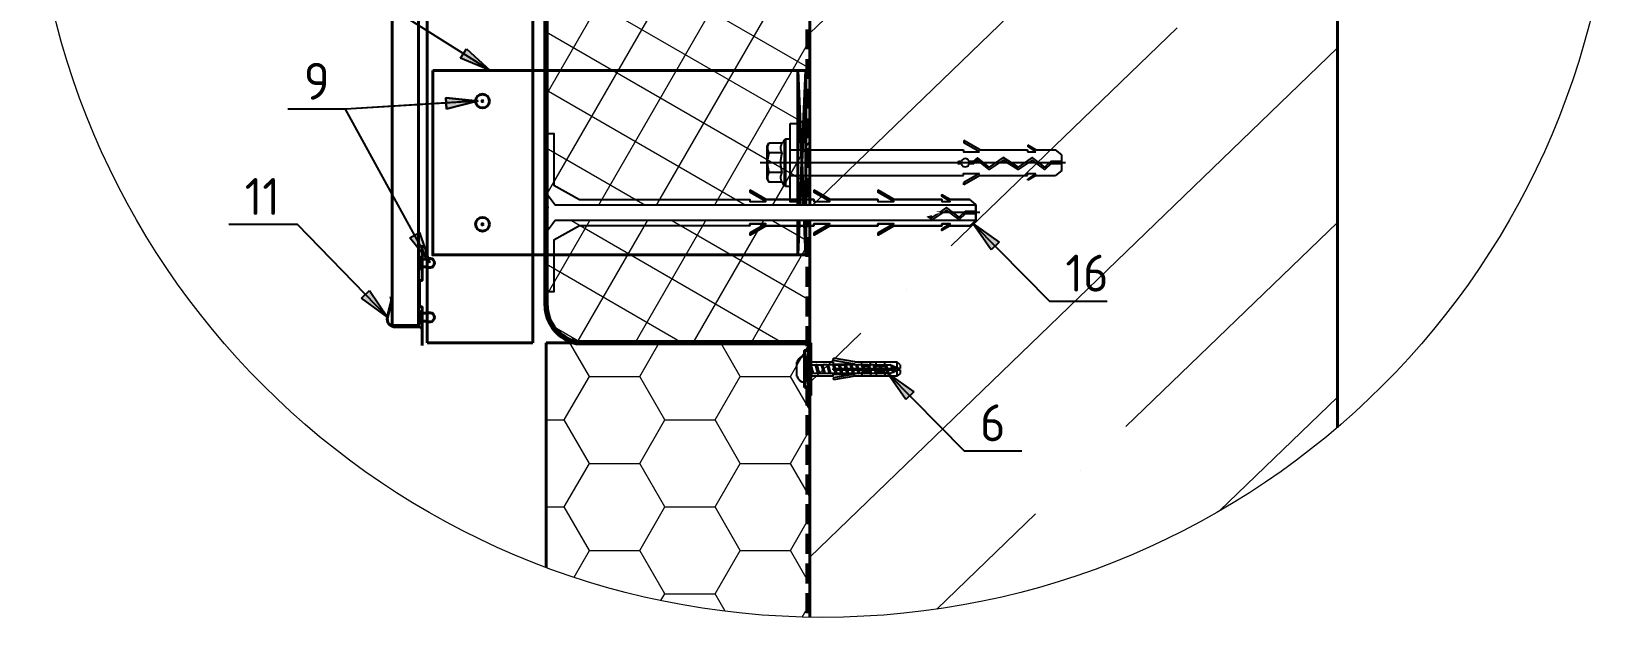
# Model space of a CAD drawing. Header units: millimetres. Extents: x -3689 to 2955806, y -724709 to -635850.
# Drawn here: x 2940953 to 2941553, y -724107 to -723885 of the extents above; entities that cross this region are included whole.
import ezdxf

# ---------------------------------------------------------------- set-up
doc = ezdxf.new("R2010")
doc.units = ezdxf.units.MM
doc.set_wipeout_variables(frame=1)
doc.linetypes.add('DASHED2', pattern=[0.375, 0.25, -0.125])
for name, color, linetype, lineweight in [('_PP_Hatch', 9, 'Continuous', 9), ('_PP_Primary Line Continuous', 3, 'Continuous', 40), ('_Выноска', 7, 'Continuous', 15), ('гидроветрозащита', 10, 'Continuous', 70), ('Гидроизоляция монолита', 30, 'DASHED2', 50), ('Стены сечение', 7, 'Continuous', 40), ('Штрих Мин. Вата', 40, 'Continuous', 15)]:
    doc.layers.add(name, color=color, linetype=linetype, lineweight=lineweight)
doc.layers.add('S-METL', color=14, linetype='Continuous')
doc.styles.add('GOST-2.304_Type-B', font='')
doc.styles.get('GOST-2.304_Type-B').set_extended_font_data('GOST Common')

# ---------------------------------------------------------------- blocks, each defined once
blk = doc.blocks.new('шуруп 4х40')
at = {"color": 0}
for p, q in [((-3.23, -2.91), (-3.23, 2.91)), ((-1.13, 5.33), (0, 5.33)), ((0, -5.33), (0, 5.33)), ((0, 1.92), (0.08, 2)), ((0.79, -1.73), (0, 1.1)), ((1.1, -2), (0.08, 2)), ((0.08, 2), (0.39, 1.73)), ((1.36, -1.73), (0.39, 1.73)), ((2.26, 1.73), (0.39, 1.73)), ((2.26, 1.73), (2.52, 2)), ((3.23, -1.73), (2.26, 1.73)), ((3.54, -2), (2.52, 2)), ((2.52, 2), (2.83, 1.73)), ((3.8, -1.73), (2.83, 1.73)), ((2.83, 1.73), (4.66, 1.73)), ((4.66, 1.73), (4.92, 2)), ((5.63, -1.73), (4.66, 1.73)), ((5.94, -2), (4.92, 2)), ((4.92, 2), (5.23, 1.73)), ((6.2, -1.73), (5.23, 1.73)), ((5.23, 1.73), (7.09, 1.73)), ((7.09, 1.73), (7.35, 2)), ((8.06, -1.73), (7.09, 1.73)), ((8.37, -2), (7.35, 2)), ((7.35, 2), (7.66, 1.73)), ((8.63, -1.73), (7.66, 1.73)), ((9.53, 1.73), (7.66, 1.73)), ((9.53, 1.73), (9.78, 2)), ((10.5, -1.73), (9.53, 1.73)), ((10.81, -2), (9.78, 2)), ((9.78, 2), (10.09, 1.73)), ((11.06, -1.73), (10.09, 1.73)), ((11.96, 1.73), (10.09, 1.73)), ((11.96, 1.73), (12.22, 2)), ((12.93, -1.73), (11.96, 1.73)), ((13.24, -2), (12.22, 2)), ((12.22, 2), (12.53, 1.73)), ((13.5, -1.73), (12.53, 1.73)), ((12.53, 1.73), (14.36, 1.73)), ((14.36, 1.73), (14.62, 2)), ((15.33, -1.73), (14.36, 1.73)), ((15.64, -2), (14.62, 2)), ((14.62, 2), (14.93, 1.73)), ((15.9, -1.73), (14.93, 1.73)), ((14.93, 1.73), (16.79, 1.73)), ((16.79, 1.73), (17.05, 2)), ((17.77, -1.73), (16.79, 1.73)), ((18.08, -2), (17.05, 2)), ((17.05, 2), (17.36, 1.73)), ((18.33, -1.73), (17.36, 1.73)), ((19.19, 1.73), (17.36, 1.73)), ((19.19, 1.73), (19.45, 2)), ((20.17, -1.73), (19.19, 1.73)), ((20.48, -2), (19.45, 2)), ((19.45, 2), (19.76, 1.73)), ((20.73, -1.73), (19.76, 1.73)), ((21.63, 1.73), (19.76, 1.73)), ((21.63, 1.73), (21.89, 2)), ((22.6, -1.73), (21.63, 1.73)), ((22.91, -2), (21.89, 2)), ((21.89, 2), (22.2, 1.73)), ((23.17, -1.73), (22.2, 1.73)), ((24.03, 1.73), (22.2, 1.73)), ((24.03, 1.73), (24.29, 2)), ((25, -1.73), (24.03, 1.73)), ((25.31, -2), (24.29, 2)), ((24.29, 2), (24.6, 1.73)), ((25.57, -1.73), (24.6, 1.73)), ((26.46, 1.73), (24.6, 1.73)), ((26.46, 1.73), (26.72, 2)), ((27.43, -1.73), (26.46, 1.73)), ((27.74, -2), (26.72, 2)), ((26.72, 2), (27.03, 1.73)), ((28, -1.73), (27.03, 1.73)), ((28.86, 1.73), (27.03, 1.73)), ((28.86, 1.73), (29.12, 2)), ((29.83, -1.73), (28.86, 1.73)), ((30.14, -2), (29.12, 2)), ((29.12, 2), (29.43, 1.73)), ((30.4, -1.73), (29.43, 1.73)), ((29.43, 1.73), (31.26, 1.73)), ((31.26, 1.73), (31.52, 2)), ((32.23, -1.73), (31.26, 1.73)), ((32.54, -2), (31.52, 2)), ((31.52, 2), (31.83, 1.73)), ((32.8, -1.73), (31.83, 1.73)), ((31.83, 1.73), (33.76, 1.73)), ((33.76, 1.73), (34.02, 2)), ((34.73, -1.73), (33.76, 1.73)), ((35.04, -2), (34.02, 2)), ((34.02, 2), (34.33, 1.73)), ((35.3, -1.73), (34.33, 1.73)), ((34.33, 1.73), (35.67, 1.73)), ((36.25, 1.5), (35.67, 1.73)), ((36.52, 1.68), (36.25, 1.5)), ((36.95, -1.22), (36.25, 1.5)), ((37.25, -1.39), (36.52, 1.68)), ((36.91, 1.24), (36.52, 1.68)), ((37.44, -1.02), (36.91, 1.24)), ((40, 0), (36.91, 1.24)), ((37.44, -1.02), (40, 0)), ((-1.13, -5.33), (0, -5.33)), ((0, -1.73), (0.79, -1.73)), ((0.79, -1.73), (1.1, -2)), ((1.36, -1.73), (1.1, -2)), ((1.36, -1.73), (3.23, -1.73)), ((3.23, -1.73), (3.54, -2)), ((3.8, -1.73), (3.54, -2)), ((3.8, -1.73), (5.63, -1.73)), ((5.63, -1.73), (5.94, -2)), ((6.2, -1.73), (5.94, -2)), ((6.2, -1.73), (8.06, -1.73)), ((8.06, -1.73), (8.37, -2)), ((8.63, -1.73), (8.37, -2)), ((8.63, -1.73), (10.5, -1.73)), ((10.5, -1.73), (10.81, -2)), ((11.06, -1.73), (10.81, -2)), ((11.06, -1.73), (12.93, -1.73)), ((12.93, -1.73), (13.24, -2)), ((13.5, -1.73), (13.24, -2)), ((13.5, -1.73), (15.33, -1.73)), ((15.33, -1.73), (15.64, -2)), ((15.9, -1.73), (15.64, -2)), ((15.9, -1.73), (17.77, -1.73)), ((17.77, -1.73), (18.08, -2)), ((18.33, -1.73), (18.08, -2)), ((18.33, -1.73), (20.17, -1.73)), ((20.17, -1.73), (20.48, -2)), ((20.73, -1.73), (20.48, -2)), ((20.73, -1.73), (22.6, -1.73)), ((22.6, -1.73), (22.91, -2)), ((23.17, -1.73), (22.91, -2)), ((23.17, -1.73), (25, -1.73)), ((25, -1.73), (25.31, -2)), ((25.57, -1.73), (25.31, -2)), ((25.57, -1.73), (27.43, -1.73)), ((27.43, -1.73), (27.74, -2)), ((28, -1.73), (27.74, -2)), ((28, -1.73), (29.83, -1.73)), ((29.83, -1.73), (30.14, -2)), ((30.4, -1.73), (30.14, -2)), ((30.4, -1.73), (32.23, -1.73)), ((32.23, -1.73), (32.54, -2)), ((32.8, -1.73), (32.54, -2)), ((32.8, -1.73), (34.73, -1.73)), ((34.73, -1.73), (35.04, -2)), ((35.3, -1.73), (35.04, -2)), ((35.3, -1.73), (35.67, -1.73)), ((35.67, -1.73), (36.95, -1.22)), ((36.95, -1.22), (37.25, -1.39)), ((37.25, -1.39), (37.44, -1.02))]:
    blk.add_line(p, q, dxfattribs=at)
for centre, start, end in [((1.84, 0.64), 122.32345, 155.86419), ((1.84, -0.64), 204.13581, 237.67655)]:
    blk.add_arc(centre, 5.56, start, end, dxfattribs=at)
blk = doc.blocks.new('дюбель 6х40')
for p, q in [((0, 3), (12, 3)), ((0, -3), (0, 3)), ((11.98, 3.63), (12.13, 4.52)), ((21, 2.11), (11.98, 3.63)), ((12, 3), (12, 2.1)), ((12, 2.1), (21, 2.1)), ((12, 0.3), (40, 0.3)), ((12, -0.3), (12, 0.3)), ((21, 3), (12.13, 4.52)), ((21, 3), (38.61, 3)), ((24.01, 1.2), (24.01, 3)), ((24.01, 1.2), (27.61, 1.2)), ((27.61, 1.2), (27.61, 3)), ((30.01, 1.2), (30.01, 3)), ((30.01, 1.2), (33.61, 1.2)), ((33.61, 1.2), (33.61, 3)), ((38.61, 3), (38.61, 0.3)), ((40, 1.8), (38.61, 3)), ((40, 1.8), (40, 0.3)), ((12, -3), (0, -3)), ((21, -2.11), (11.98, -3.63)), ((11.98, -3.63), (12.13, -4.52)), ((12, -0.3), (40, -0.3)), ((12, -2.1), (21, -2.1)), ((12, -3), (12, -2.1)), ((21, -3), (12.13, -4.52)), ((38.61, -3), (21, -3)), ((24.01, -1.2), (27.61, -1.2)), ((24.01, -1.2), (24.01, -3)), ((27.61, -1.2), (27.61, -3)), ((30.01, -1.2), (33.61, -1.2)), ((30.01, -1.2), (30.01, -3)), ((33.61, -1.2), (33.61, -3)), ((38.61, -0.3), (38.61, -3)), ((40, -1.8), (38.61, -3)), ((40, -0.3), (40, -1.8))]:
    blk.add_line(p, q)
blk = doc.blocks.new('*U410')
for name in ['шуруп 4х40', 'дюбель 6х40']:
    blk.add_blockref(name, (0, 0))

msp = doc.modelspace()

# ---------------------------------------------------------------- hatches: boundary and pattern name
for points in [[(2941127.22, -723899.67), (2941115.94, -723895.06), (2941118.19, -723891.48)], [(2941122.53, -723911.36), (2941110.71, -723914.32), (2941110.41, -723910.1)], [(2941122.63, -723911.23), (2941110.82, -723914.23), (2941110.51, -723910.01)], [(2941310.23, -723957.75), (2941320.17, -723964.8), (2941317.16, -723967.77)], [(2941104.31, -723972.7), (2941096.69, -723963.2), (2941100.4, -723961.16)], [(2941088.27, -723993.22), (2941078.39, -723986.09), (2941081.43, -723983.14)], [(2941277.85, -724014.5), (2941287.79, -724021.55), (2941284.78, -724024.52)]]:
    msp.add_hatch(color=256).paths.add_polyline_path(points, flags=0)

# ---------------------------------------------------------------- linework, layer by layer
for p, q in [((2941127.22, -723899.67), (2941081.06, -723870.59)), ((2941115.94, -723895.06), (2941118.19, -723891.48)), ((2941118.19, -723891.48), (2941127.22, -723899.67)), ((2941127.22, -723899.67), (2941115.94, -723895.06)), ((2941122.63, -723911.23), (2941072.35, -723914.41)), ((2941122.53, -723911.36), (2941072.35, -723914.41)), ((2941110.71, -723914.32), (2941110.41, -723910.1)), ((2941110.41, -723910.1), (2941122.53, -723911.36)), ((2941110.82, -723914.23), (2941110.51, -723910.01)), ((2941110.51, -723910.01), (2941122.63, -723911.23)), ((2941122.53, -723911.36), (2941110.71, -723914.32)), ((2941122.63, -723911.23), (2941110.82, -723914.23)), ((2941072.35, -723914.41), (2941050.55, -723914.41)), ((2941104.31, -723972.7), (2941072.35, -723914.41)), ((2941054.14, -723958.1), (2941028.14, -723958.1)), ((2941088.27, -723993.22), (2941054.14, -723958.1)), ((2941310.23, -723957.75), (2941339.28, -723987.16)), ((2941310.23, -723957.75), (2941320.17, -723964.8)), ((2941317.16, -723967.77), (2941310.23, -723957.75)), ((2941096.69, -723963.2), (2941100.4, -723961.16)), ((2941104.31, -723972.7), (2941096.69, -723963.2)), ((2941100.4, -723961.16), (2941104.31, -723972.7)), ((2941320.17, -723964.8), (2941317.16, -723967.77)), ((2941078.39, -723986.09), (2941081.43, -723983.14)), ((2941081.43, -723983.14), (2941088.27, -723993.22)), ((2941088.27, -723993.22), (2941078.39, -723986.09)), ((2941339.28, -723987.16), (2941361.08, -723987.16)), ((2941277.85, -724014.5), (2941306.91, -724043.91)), ((2941277.85, -724014.5), (2941287.79, -724021.55)), ((2941284.78, -724024.52), (2941277.85, -724014.5)), ((2941287.79, -724021.55), (2941284.78, -724024.52)), ((2941306.91, -724043.91), (2941328.71, -724043.91))]:
    msp.add_line(p, q)
at = {"color": 9, "ltscale": 5}
for p, q in [((2941232.21, -723928.42), (2941232.9, -723927.23)), ((2941232.21, -723940.92), (2941232.21, -723928.42)), ((2941237.97, -723927.23), (2941232.9, -723927.23)), ((2941238.65, -723925.95), (2941237.97, -723927.23)), ((2941238.65, -723925.95), (2941238.65, -723943.39)), ((2941237.97, -723930.95), (2941232.9, -723930.95)), ((2941232.21, -723940.92), (2941232.9, -723942.1)), ((2941237.97, -723938.39), (2941232.9, -723938.39)), ((2941237.97, -723942.1), (2941232.9, -723942.1)), ((2941238.65, -723943.39), (2941237.97, -723942.1))]:
    msp.add_line(p, q, dxfattribs=at)
at = {"color": 9}
for p, q in [((2941239.15, -723925.95), (2941238.65, -723925.95)), ((2941239.15, -723943.39), (2941238.65, -723943.39))]:
    msp.add_line(p, q, dxfattribs=at)
at = {"color": 9, "ltscale": 3}
msp.add_line((2941239.15, -723925.95), (2941239.15, -723943.39), dxfattribs=at)
at = {"color": 9, "ltscale": 7}
for p, q in [((2941240.91, -723929.76), (2941306.65, -723929.76)), ((2941312.92, -723929.76), (2941306.81, -723926.22)), ((2941306.81, -723926.22), (2941306.81, -723927.14)), ((2941312.71, -723930.54), (2941306.81, -723927.13)), ((2941312.92, -723929.76), (2941330.91, -723929.76)), ((2941312.92, -723929.76), (2941330.91, -723929.76)), ((2941330.91, -723929.76), (2941330.91, -723930.54)), ((2941334.04, -723929.76), (2941330.99, -723927.99)), ((2941330.99, -723927.99), (2941330.99, -723928.45)), ((2941334.04, -723930.54), (2941330.99, -723928.44)), ((2941334.04, -723929.76), (2941341.52, -723929.76)), ((2941343.88, -723931.72), (2941341.52, -723929.76)), ((2941310.32, -723935.14), (2941309.36, -723935.14)), ((2941330.91, -723930.54), (2941334.04, -723930.54)), ((2941343.49, -723935.14), (2941343.49, -723934.21)), ((2941343.88, -723937.62), (2941343.88, -723931.72)), ((2941240.91, -723939.58), (2941306.65, -723939.58)), ((2941312.71, -723938.8), (2941306.81, -723942.21)), ((2941312.92, -723939.58), (2941306.81, -723943.11)), ((2941312.92, -723939.58), (2941330.91, -723939.58)), ((2941330.91, -723939.58), (2941330.91, -723938.8)), ((2941330.91, -723938.8), (2941334.04, -723938.8)), ((2941334.04, -723938.8), (2941330.99, -723940.89)), ((2941334.04, -723939.58), (2941330.99, -723941.35)), ((2941330.99, -723941.35), (2941330.99, -723940.89)), ((2941334.04, -723939.58), (2941341.52, -723939.58)), ((2941343.88, -723937.62), (2941341.52, -723939.58)), ((2941306.81, -723943.11), (2941306.81, -723942.2))]:
    msp.add_line(p, q, dxfattribs=at)
at = {"color": 9, "ltscale": 10}
msp.add_line((2941345.31, -723934.67), (2941229.52, -723934.67), dxfattribs=at)
at = {"color": 1}
for p, q in [((2941312.81, -723953.62), (2941261.38, -723953.62)), ((2941310.99, -723954.09), (2941310.99, -723953.16)), ((2941311.38, -723956.57), (2941311.38, -723950.67)), ((2941261.38, -723958.62), (2941274.15, -723958.62)), ((2941280.21, -723957.83), (2941274.31, -723961.24)), ((2941280.42, -723958.62), (2941274.31, -723962.15)), ((2941277.82, -723954.09), (2941276.86, -723954.09)), ((2941280.42, -723958.62), (2941298.41, -723958.62)), ((2941298.41, -723958.62), (2941298.41, -723957.83)), ((2941298.41, -723957.83), (2941301.54, -723957.83)), ((2941301.54, -723957.83), (2941298.49, -723959.93)), ((2941301.54, -723958.62), (2941298.49, -723960.38)), ((2941298.49, -723960.38), (2941298.49, -723959.93)), ((2941301.54, -723958.62), (2941309.02, -723958.62)), ((2941311.38, -723956.66), (2941309.02, -723958.62)), ((2941274.31, -723962.15), (2941274.31, -723961.23))]:
    msp.add_line(p, q, dxfattribs=at)
at = {"color": 9, "ltscale": 5}
msp.add_lwpolyline([(2941240.91, -723919.81), (2941243.88, -723919.81), (2941243.88, -723949.53), (2941240.91, -723949.53)], close=True, dxfattribs=at)
at = {"color": 9, "ltscale": 7}
msp.add_lwpolyline([(2941239.15, -723943.58), (2941240.91, -723943.58), (2941240.91, -723925.75), (2941239.15, -723925.75)], close=True, dxfattribs=at)
for points in [[(2941306.65, -723929.76), (2941306.65, -723930.54), (2941312.71, -723930.54)], [(2941305.84, -723934.2), (2941305.01, -723934.2)], [(2941305.84, -723935.14), (2941305.01, -723935.14)], [(2941343.49, -723934.21), (2941339.81, -723934.21), (2941337.47, -723936.37), (2941332.74, -723932.74), (2941327.4, -723936.37), (2941321.7, -723932.74), (2941316.35, -723936.37), (2941311.94, -723932.82), (2941310.32, -723934.2), (2941308.83, -723934.2)], [(2941343.49, -723935.14), (2941339.81, -723935.14), (2941337.47, -723937.29), (2941332.74, -723933.67), (2941327.4, -723937.29), (2941321.7, -723933.67), (2941316.35, -723937.29), (2941311.94, -723933.75), (2941310.32, -723935.14), (2941308.83, -723935.14)], [(2941306.65, -723939.58), (2941306.65, -723938.8), (2941312.71, -723938.8)]]:
    msp.add_lwpolyline(points, dxfattribs=at)
at = {"color": 1}
for points in [[(2941261.38, -723948.62), (2941274.15, -723948.62), (2941274.15, -723949.4), (2941280.21, -723949.4), (2941274.31, -723945.99)], [(2941273.34, -723953.15), (2941272.51, -723953.15)], [(2941310.99, -723953.16), (2941307.31, -723953.16), (2941304.97, -723955.32), (2941300.24, -723951.69), (2941294.9, -723955.32), (2941289.2, -723951.69), (2941283.85, -723955.32), (2941279.44, -723951.77), (2941277.82, -723953.15), (2941276.33, -723953.15)], [(2941310.99, -723954.09), (2941307.31, -723954.09), (2941304.97, -723956.24), (2941300.24, -723952.62), (2941294.9, -723956.24), (2941289.2, -723952.62), (2941283.85, -723956.24), (2941279.44, -723952.7), (2941277.82, -723954.09), (2941276.33, -723954.09)], [(2941273.34, -723954.09), (2941272.51, -723954.09)], [(2941274.15, -723958.62), (2941274.15, -723957.83), (2941280.21, -723957.83)]]:
    msp.add_lwpolyline(points, dxfattribs=at)
at = {"color": 9, "ltscale": 7}
for centre, radius, start, end in [((2941305.01, -723934.67), 0.471, 90, 270), ((2941307.33, -723934.67), 1.57, 17.4576, 162.5424), ((2941307.33, -723934.67), 1.57, 197.4576, 342.5424)]:
    msp.add_arc(centre, radius, start, end, dxfattribs=at)
at = {"color": 1}
for centre, radius, start, end in [((2941272.51, -723953.62), 0.471, 90, 270), ((2941274.83, -723953.62), 1.57, 17.4576, 162.5424), ((2941274.83, -723953.62), 1.57, 197.4576, 342.5424)]:
    msp.add_arc(centre, radius, start, end, dxfattribs=at)
at = {"color": 9, "ltscale": 5}
for points in [[(2941232.9, -723927.23), (2941231.83, -723929.09), (2941232.9, -723930.95)], [(2941237.97, -723930.95), (2941236.89, -723929.09), (2941237.97, -723927.23)], [(2941232.9, -723930.95), (2941231.83, -723934.67), (2941232.9, -723938.39)], [(2941237.97, -723938.39), (2941236.89, -723934.67), (2941237.97, -723930.95)], [(2941232.9, -723938.39), (2941231.83, -723940.25), (2941232.9, -723942.1)], [(2941237.97, -723942.1), (2941236.89, -723940.25), (2941237.97, -723938.39)]]:
    msp.add_rational_spline(points, [1.31624349047, 1.51986706708, 1.31624349047], degree=2, dxfattribs=at)
at = {"layer": '_PP_Hatch', "ltscale": 10}
msp.add_line((2941248.38, -723738.93), (2941248.38, -724107.02), dxfattribs=at)
at = {"layer": '_PP_Hatch', "linetype": 'Continuous', "ltscale": 10}
for p, q in [((2941248.38, -723951.83), (2941448.38, -723758.69)), ((2941248.38, -723885.62), (2941321.5, -723815.01)), ((2941302.02, -723966.24), (2941387.67, -723883.53)), ((2941248.38, -724084.24), (2941448.38, -723891.11)), ((2941248.38, -723968.93), (2941248.38, -723918.93)), ((2941368.18, -724034.75), (2941448.38, -723957.31)), ((2941284.89, -723982.78), (2941284.89, -723982.78)), ((2941248.38, -724018.04), (2941267.76, -723999.32)), ((2941403.65, -724066.72), (2941448.38, -724023.52)), ((2941351.06, -724051.3), (2941351.06, -724051.3)), ((2941296.54, -724103.94), (2941333.93, -724067.84))]:
    msp.add_line(p, q, dxfattribs=at)
at = {"layer": '_PP_Primary Line Continuous', "color": 217, "true_color": 0x93278f}
for p, q in [((2941103.38, -724002.93), (2941103.38, -723689.93)), ((2941143.38, -723689.93), (2941143.38, -724002.93)), ((2941143.38, -724002.93), (2941103.38, -724002.93))]:
    msp.add_line(p, q, dxfattribs=at)
at = {"layer": '_PP_Primary Line Continuous'}
for p, q in [((2941090.09, -723696.42), (2941090.09, -723996.42)), ((2941100.09, -723996.42), (2941100.09, -723696.42)), ((2941090.09, -723996.42), (2941100.09, -723996.42)), ((2941248.38, -724002.93), (2941148.38, -724002.93))]:
    msp.add_line(p, q, dxfattribs=at)
at = {"layer": '_PP_Primary Line Continuous', "ltscale": 10}
for p, q in [((2941148.38, -723738.93), (2941148.38, -723988.93)), ((2941248.38, -723738.93), (2941248.38, -724107.02)), ((2941248.38, -724002.93), (2941248.38, -723738.93)), ((2941448.38, -724035.05), (2941448.38, -723738.93)), ((2941148.38, -724088.08), (2941148.38, -724002.93)), ((2941148.38, -724002.93), (2941248.38, -724002.93)), ((2941160.32, -724002.93), (2941248.38, -724002.93)), ((2941248.38, -724002.93), (2941248.38, -724107.02))]:
    msp.add_line(p, q, dxfattribs=at)
at = {"layer": '_PP_Primary Line Continuous', "color": 159, "true_color": 0x22346e}
msp.add_lwpolyline([(2941105.43, -723899.67), (2941246.88, -723899.67), (2941246.88, -723969.67), (2941105.43, -723969.67)], close=True, dxfattribs=at)
msp.add_lwpolyline([(2941246.88, -723969.67), (2941243.88, -723969.67), (2941243.88, -723899.67), (2941246.88, -723899.67), (2941243.88, -723969.67), (2941246.88, -723969.67), (2941243.88, -723899.67)], dxfattribs=at)
at = {"layer": '_PP_Primary Line Continuous', "color": 6}
msp.add_lwpolyline([(2941101.38, -723965.93), (2941101.38, -723979.34), (2941100.38, -723979.34), (2941100.38, -723989.34), (2941101.38, -723989.34), (2941101.38, -724003.93)], dxfattribs=at)
at = {"layer": '_PP_Primary Line Continuous', "color": 116, "true_color": 0x136734}
for points in [[(2941101.12, -723970.2), (2941101.38, -723970.2), (2941101.38, -723971.2), (2941103.38, -723971.2, -1.795088), (2941103.38, -723974.2), (2941101.38, -723974.2), (2941101.38, -723975.2), (2941101.12, -723975.2, -0.29532)], [(2941101.12, -723990.79), (2941101.38, -723990.79), (2941101.38, -723991.79), (2941103.38, -723991.79, -1.795088), (2941103.38, -723994.79), (2941101.38, -723994.79), (2941101.38, -723995.79), (2941101.12, -723995.79, -0.29532)]]:
    msp.add_lwpolyline(points, format="xyb", close=True, dxfattribs=at)
at = {"layer": '_PP_Primary Line Continuous', "color": 6}
msp.add_lwpolyline([(2941101.38, -724003.93), (2941101.38, -723997.93, 0.414214), (2941100.38, -723996.93), (2941091.19, -723996.93, -0.485847), (2941088.27, -723993.22), (2941089.76, -723987.09, 0.144281), (2941089.71, -723985.96), (2941089.5, -723985.37)], format="xyb", dxfattribs=at)
at = {"layer": '_PP_Primary Line Continuous', "color": 116, "true_color": 0x136734}
for points in [[(2941246.38, -724019.93), (2941248.38, -724019.93), (2941248.38, -724005.93), (2941246.38, -724005.93), (2941246.38, -724019.93)], [(2941246.38, -724005.93), (2941248.38, -724019.93), (2941248.38, -724005.93), (2941246.38, -724019.93)]]:
    msp.add_lwpolyline(points, dxfattribs=at)
at = {"layer": '_PP_Primary Line Continuous', "color": 7}
for centre, radius in [((2941124.29, -723911.31), 2.61), ((2941124.29, -723911.31), 0.21), ((2941124.29, -723958.03), 2.61), ((2941124.29, -723958.03), 0.21)]:
    msp.add_circle(centre, radius, dxfattribs=at)
at = {"layer": '_PP_Primary Line Continuous', "ltscale": 10}
msp.add_arc((2941163.02, -723988.53), 14.65, 181.55349, 259.36913, dxfattribs=at)
at = {"layer": '_Выноска'}
msp.add_circle((2941253.38, -723807.06), 300, dxfattribs=at)
at = {"layer": 'гидроветрозащита'}
for p, q in [((2941148.38, -723988.93), (2941148.38, -723698.93)), ((2941148.38, -723988.93), (2941148.38, -723698.93)), ((2941248.38, -724002.93), (2941160.32, -724002.93)), ((2941248.38, -724002.93), (2941160.32, -724002.93)), ((2941248.38, -724022.93), (2941248.38, -724002.93)), ((2941248.38, -724022.93), (2941248.38, -724002.93))]:
    msp.add_line(p, q, dxfattribs=at)
msp.add_arc((2941163.02, -723988.53), 14.65, 181.55349, 259.36913, dxfattribs=at)
msp.add_arc((2941163.02, -723988.53), 14.65, 181.55349, 259.36913, dxfattribs=at)
at = {"layer": 'Гидроизоляция монолита', "ltscale": 30}
msp.add_line((2941247.38, -723737.93), (2941247.38, -724107), dxfattribs=at)
at = {"layer": 'Стены сечение', "ltscale": 100}
msp.add_line((2941148.38, -724088.08), (2941148.38, -724028.53), dxfattribs=at)
at = {"layer": 'Штрих Мин. Вата', "linetype": 'Continuous'}
for p, q in [((2941148.38, -723909.05), (2941246.6, -723738.93)), ((2941148.38, -723947.15), (2941248.38, -723773.95)), ((2941148.38, -723985.25), (2941248.38, -723812.05)), ((2941248.38, -723898.97), (2941148.38, -723841.23)), ((2941160.18, -724002.9), (2941248.38, -723850.15)), ((2941248.38, -723920.96), (2941148.38, -723863.23)), ((2941248.38, -723942.96), (2941148.38, -723885.23)), ((2941182.17, -724002.93), (2941248.38, -723888.25)), ((2941248.38, -723964.96), (2941148.38, -723907.22)), ((2941248.38, -723986.96), (2941148.38, -723929.22)), ((2941204.16, -724002.93), (2941248.38, -723926.35)), ((2941237.94, -724002.93), (2941148.38, -723951.22)), ((2941226.16, -724002.93), (2941248.38, -723964.45)), ((2941199.84, -724002.93), (2941148.38, -723973.21)), ((2941161.74, -724002.93), (2941150.8, -723996.61)), ((2941164.84, -724015.71), (2941157.46, -724002.93)), ((2941183.89, -724015.71), (2941191.27, -724002.93)), ((2941221.99, -724015.71), (2941214.61, -724002.93)), ((2941241.04, -724015.71), (2941248.38, -724003)), ((2941248.16, -724002.93), (2941248.38, -724002.55)), ((2941155.32, -724032.21), (2941164.84, -724015.71)), ((2941164.84, -724015.71), (2941183.89, -724015.71)), ((2941193.41, -724032.21), (2941183.89, -724015.71)), ((2941212.47, -724032.21), (2941221.99, -724015.71)), ((2941221.99, -724015.71), (2941241.04, -724015.71)), ((2941248.38, -724028.42), (2941241.04, -724015.71)), ((2941148.38, -724032.21), (2941155.32, -724032.21)), ((2941164.84, -724048.71), (2941155.31, -724032.21)), ((2941183.89, -724048.71), (2941193.42, -724032.21)), ((2941193.42, -724032.21), (2941212.47, -724032.21)), ((2941221.99, -724048.71), (2941212.46, -724032.21)), ((2941241.04, -724048.71), (2941248.38, -724036)), ((2941155.32, -724065.21), (2941164.84, -724048.71)), ((2941164.84, -724048.71), (2941183.89, -724048.71)), ((2941193.41, -724065.21), (2941183.89, -724048.71)), ((2941212.47, -724065.21), (2941221.99, -724048.71)), ((2941221.99, -724048.71), (2941241.04, -724048.71)), ((2941248.38, -724061.42), (2941241.04, -724048.71)), ((2941148.38, -724065.21), (2941155.32, -724065.21)), ((2941164.84, -724081.71), (2941155.31, -724065.21)), ((2941183.89, -724081.71), (2941193.42, -724065.21)), ((2941193.42, -724065.21), (2941212.47, -724065.21)), ((2941221.99, -724081.71), (2941212.46, -724065.21)), ((2941241.04, -724081.71), (2941248.38, -724069)), ((2941159, -724091.82), (2941164.84, -724081.71)), ((2941164.84, -724081.71), (2941183.89, -724081.71)), ((2941193.41, -724098.2), (2941183.89, -724081.71)), ((2941212.47, -724098.2), (2941221.99, -724081.71)), ((2941221.99, -724081.71), (2941241.04, -724081.71)), ((2941248.38, -724094.42), (2941241.04, -724081.71)), ((2941191.97, -724100.71), (2941193.42, -724098.2)), ((2941193.42, -724098.2), (2941212.47, -724098.2)), ((2941216.25, -724104.75), (2941212.46, -724098.2)), ((2941245.51, -724106.96), (2941248.38, -724101.99))]:
    msp.add_line(p, q, dxfattribs=at)

# ---------------------------------------------------------------- block references
at = {"layer": 'S-METL', "xscale": 0.906249999999818, "yscale": 0.906249999999818, "zscale": 0.906249999999818}
msp.add_blockref('*U410', (2941246.38, -724012.93), dxfattribs=at)

# ---------------------------------------------------------------- texts
at = {"style": 'GOST-2.304_Type-B'}
for s, p in [('9', (2941056.55, -723910.81)), ('11', (2941034.14, -723954.5)), ('16', (2941345.28, -723983.56)), ('6', (2941312.91, -724040.31))]:
    msp.add_text(s, height=14, dxfattribs=at).set_placement(p)

# ---------------------------------------------------------------- next in the draw order: wipeouts: each hides what was drawn before it
at = {"color": 251, "lineweight": 0}
msp.add_wipeout([(2941149.51, -723959.32), (2941149.51, -723947.92), (2941149.51, -723947.92), (2941149.51, -723947.92), (2941151.74, -723950.82), (2941151.74, -723950.82), (2941288.14, -723950.82), (2941297.84, -723953.62), (2941288.14, -723956.42), (2941151.74, -723956.42)], dxfattribs=at)

# ---------------------------------------------------------------- next in the draw order: linework, layer by layer
at = {"color": 1}
for p, q in [((2941231.69, -723957.83), (2941225.79, -723961.24)), ((2941231.9, -723958.62), (2941225.79, -723962.15)), ((2941225.79, -723962.15), (2941225.79, -723961.23))]:
    msp.add_line(p, q, dxfattribs=at)
at = {"color": 9, "ltscale": 7}
for p, q in [((2941231.9, -723958.62), (2941249.88, -723958.62)), ((2941255.95, -723957.83), (2941250.05, -723961.24)), ((2941256.16, -723958.62), (2941250.05, -723962.15)), ((2941256.16, -723958.62), (2941274.15, -723958.62)), ((2941250.05, -723962.15), (2941250.05, -723961.23))]:
    msp.add_line(p, q, dxfattribs=at)
at = {"color": 1}
for points in [[(2941225.79, -723946.01), (2941225.79, -723945.09), (2941231.9, -723948.62), (2941249.88, -723948.62), (2941249.88, -723949.4), (2941255.95, -723949.4), (2941250.05, -723945.99), (2941250.05, -723945.09), (2941256.16, -723948.62), (2941274.15, -723948.62), (2941274.15, -723949.4), (2941280.21, -723949.4), (2941274.31, -723945.99), (2941274.31, -723945.09), (2941280.42, -723948.62), (2941298.41, -723948.62), (2941298.41, -723949.4), (2941301.54, -723949.4), (2941298.49, -723947.31), (2941298.49, -723946.85), (2941301.54, -723948.62), (2941309.02, -723948.62), (2941311.31, -723950.62), (2941311.32, -723956.62), (2941309.02, -723958.62), (2941301.54, -723958.62), (2941298.49, -723960.38), (2941298.49, -723959.93), (2941301.54, -723957.83), (2941298.41, -723957.83), (2941298.41, -723958.62), (2941280.42, -723958.62), (2941274.31, -723962.15), (2941274.31, -723961.24), (2941280.21, -723957.83), (2941274.15, -723957.83), (2941274.15, -723958.62), (2941256.16, -723958.62), (2941250.05, -723962.15), (2941250.05, -723961.23), (2941255.95, -723957.83), (2941249.88, -723957.83), (2941249.88, -723958.62), (2941231.9, -723958.62), (2941225.79, -723962.15), (2941225.79, -723961.23), (2941231.69, -723957.83), (2941225.62, -723957.83), (2941225.62, -723958.62), (2941161.09, -723958.62), (2941151.38, -723964), (2941151.38, -723983.62), (2941148.38, -723983.62), (2941148.38, -723923.62), (2941151.38, -723923.62), (2941151.38, -723943.24), (2941161.09, -723948.62), (2941225.62, -723948.62), (2941225.62, -723949.4), (2941231.69, -723949.4), (2941225.79, -723945.99)], [(2941311.32, -723956.62), (2941151.81, -723956.62), (2941149.02, -723960.27), (2941149.02, -723960.27), (2941148.38, -723960.27), (2941148.38, -723946.97), (2941149.02, -723946.97), (2941149.02, -723946.97), (2941151.81, -723950.62), (2941311.31, -723950.62)], [(2941280.42, -723948.62), (2941274.31, -723945.09), (2941274.31, -723946.01)], [(2941298.41, -723948.62), (2941280.42, -723948.62), (2941298.41, -723948.62), (2941298.41, -723949.4), (2941301.54, -723949.4), (2941298.49, -723947.31)], [(2941311.38, -723950.58), (2941309.02, -723948.62), (2941301.54, -723948.62), (2941298.49, -723946.85), (2941298.49, -723947.31)], [(2941225.62, -723958.62), (2941225.62, -723957.83), (2941231.69, -723957.83)]]:
    msp.add_lwpolyline(points, dxfattribs=at)
at = {"color": 9, "ltscale": 7}
for points in [[(2941231.9, -723948.62), (2941249.88, -723948.62), (2941231.9, -723948.62), (2941225.79, -723945.09), (2941225.79, -723946.01)], [(2941249.88, -723948.62), (2941249.88, -723949.4), (2941255.95, -723949.4), (2941250.05, -723945.99)], [(2941256.16, -723948.62), (2941274.15, -723948.62), (2941256.16, -723948.62), (2941250.05, -723945.09), (2941250.05, -723946.01)], [(2941249.88, -723958.62), (2941249.88, -723957.83), (2941255.95, -723957.83)]]:
    msp.add_lwpolyline(points, dxfattribs=at)

doc.saveas('drawing.dxf')
